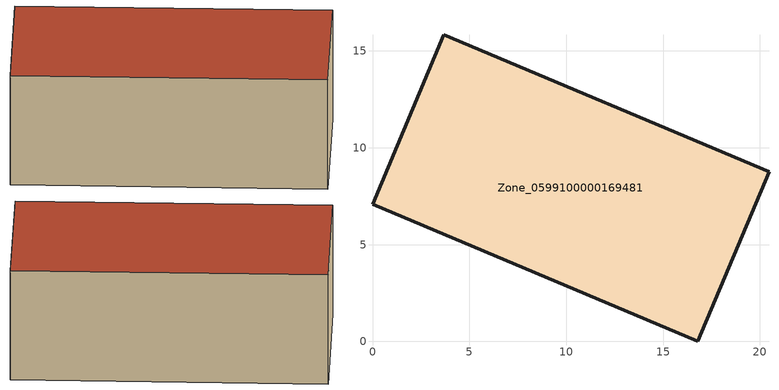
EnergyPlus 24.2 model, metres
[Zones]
Zone_0599100000169481
 floor ground (C_G): 20.47,8.77 16.78,0 0,7.09 3.67,15.85 z0
 wall outside (C_F): 20.47,8.77 3.67,15.85 0,7.09 16.78,0 20.47,8.77 z0:6.89
 roof outside (C_R): 16.78,0 20.47,8.77 3.67,15.85 0,7.09 z6.89
[BUILDING]
Pand.0599100000169481: North Axis=0; Terrain=City; Loads Convergence Tolerance Value=0.04; Temperature Convergence Tolerance Value=0.4; Solar Distribution=FullExterior; Maximum Number of Warmup Days=25; Minimum Number of Warmup Days=1
[Site:Location]
Rotterdam.The.Hague.AP_ZH_NLD Design_Conditions: Latitude=51.96; Longitude=4.45; Time Zone=1; Elevation=-4.5
[SITE:GROUNDTEMPERATURE:BUILDINGSURFACE]
18, 18, 18, 18, 18, 18, 18, 18, 18, 18, 18, 18
[MATERIAL] Thermal Absorptance=0.9; Solar Absorptance=0.7; Visible Absorptance=0.7
Name | Roughness | Thickness | Conductivity | Density | Specific Heat
G.D.1975-1991 | MediumSmooth | 0.15 | 0.288461 | 540 | 1210
F.D.1975-1991 | Rough | 0.3 | 0.230769 | 1920 | 840
R.D.1975-1991 | MediumRough | 0.2 | 0.153846 | 1500 | 1000
[CONSTRUCTION]
C_G: G.D.1975-1991
C_F: F.D.1975-1991
C_R: R.D.1975-1991
[ZONE]
Zone_0599100000169481: Type=1; Multiplier=1; Ceiling Height=Autocalculate; Volume=Autocalculate; Floor Area=autocalculate; Part of Total Floor Area=Yes
[ZONEINFILTRATION:DESIGNFLOWRATE]
Infil_Zone_0599100000169481: Zone or ZoneList or Space or SpaceList=Zone_0599100000169481; Schedule=AlwaysOn; Design Flow Rate Calculation Method=Flow/Area; Flow Rate per Floor Area=0.0042; Constant Term Coefficient=1; Temperature Term Coefficient=0; Velocity Term Coefficient=0; Velocity Squared Term Coefficient=0
[HVACTEMPLATE:ZONE:IDEALLOADSAIRSYSTEM]
Zone_0599100000169481: Maximum Heating Supply Air Temperature=50; Minimum Cooling Supply Air Temperature=13; Maximum Heating Supply Air Humidity Ratio=0.0156; Minimum Cooling Supply Air Humidity Ratio=0.0077; Heating Limit=NoLimit; Cooling Limit=NoLimit; Dehumidification Control Type=ConstantSensibleHeatRatio; Cooling Sensible Heat Ratio=0.7; Dehumidification Setpoint=60; Humidification Control Type=None; Humidification Setpoint=30; Outdoor Air Method=None; Outdoor Air Flow Rate per Person=0.00944; Outdoor Air Flow Rate per Zone Floor Area=0; Outdoor Air Flow Rate per Zone=0; Demand Controlled Ventilation Type=None; Outdoor Air Economizer Type=NoEconomizer; Heat Recovery Type=None; Sensible Heat Recovery Effectiveness=0.7; Latent Heat Recovery Effectiveness=0.65
[ZONECONTROL:THERMOSTAT]
ThermostatControl_Zone_0599100000169481: Zone or ZoneList=Zone_0599100000169481; Control Type Schedule=DualSetpointControlType; Control 1=Thermostat_Zone_0599100000169481; Temperature Difference Between Cutout And Setpoint=0
[THERMOSTATSETPOINT:DUALSETPOINT]
Thermostat_Zone_0599100000169481: Heating Setpoint Temperature Schedule=HeatingSetpoint_Zone_0599100000169481; Cooling Setpoint Temperature Schedule=CoolingSetpoint_Zone_0599100000169481
[SCHEDULE:COMPACT]
HeatingSetpoint_Zone_0599100000169481: Through: 12/31, For: AllDays, Until: 24:00, 21
CoolingSetpoint_Zone_0599100000169481: Through: 12/31, For: AllDays, Until: 24:00, 24
DualSetpointControlType: Through: 12/31, For: AllDays, Until: 24:00, 4
AlwaysOn: Through: 12/31, For: AllDays, Until: 24:00, 1
